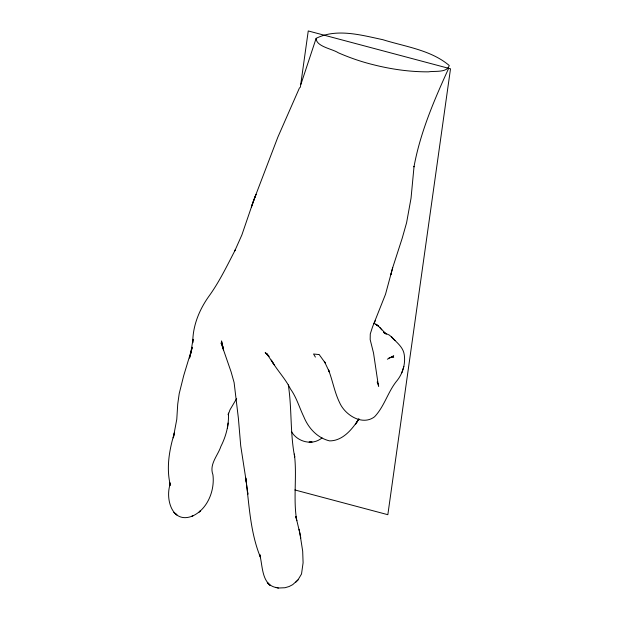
<?xml version="1.0" encoding="UTF-8"?>
<svg xmlns="http://www.w3.org/2000/svg" width="619" height="619" viewBox="0 0 619 619"><rect width="100%" height="100%" fill="white"/><g stroke="black" fill="none" stroke-linecap="round" stroke-linejoin="round"><path stroke-width="0.93" d="M191.364 350.903L189.522 358.061L192.316 347.205L183.711 375.609L179.201 393.653L177.723 404.176L176.779 419.326L173.305 437.765L174.527 432.58C169.444 449.084 166.24 466.904 170.039 483.926L169.753 482.596L170.109 485.373L170.063 484.468C165.188 499.618 172.477 524.541 192.904 515.875L191.712 516.378C207.303 509.932 214.979 490.743 212.921 474.696C209.005 464.273 217.873 455.646 220.921 446.33C226.159 436.024 229.007 424.688 228.45 413.105L228.187 414.784L230.005 409.77L236.675 398.528M227.421 428.34L228.14 423.032M300.323 87.403L308.254 30.95L450.508 68.802L387.842 514.699L294.868 489.954M319.156 354.563L325.246 362.974L324.356 361.357L329.447 372.166L328.465 369.798C332.682 380.592 334.508 392.229 339.638 402.69C344.976 414.954 362.316 426.127 374.534 416.796C384.639 406.226 387.974 391.27 397.413 380.167C402.83 373.087 405.538 363.895 404.3 355.027C403.387 347.151 396.555 342.4 391.579 337.015L394.883 340.411L391.579 337.015M190.66 353.658L193.004 339.297L192.764 342.709C192.687 325.424 199.581 308.982 209.679 295.193C219.76 281.018 227.274 265.288 235.282 249.914L234.802 250.842L241.882 234.918L253.666 200.479L277.861 137.132L299.557 87.712M173.305 437.765L173.668 436.248M448.404 68.918C434.066 100.402 420.208 132.667 413.979 166.867L414.057 166.333L411.039 198.188L406.598 222.701L402.234 238.137L392.709 267.617L385.529 294.234L372.452 327.165L370.27 333.974L370.17 339.614L373.52 352.985L377.876 382.233M392.709 267.617L390.798 274.728L390.968 274.14M316.131 38.347C316.085 46.642 332.465 48.862 338.276 52.77C349.441 57.637 360.978 61.668 372.8 64.585C390.976 69.22 409.685 71.92 428.464 71.843C434.414 70.744 447.251 73.034 449.255 65.513C430.909 49.946 405.283 46.719 382.852 39.693C361.481 35.167 336.697 28.025 316.131 38.347L300.88 84.432M401.832 372.785L403.867 366.417M373.922 323.706L375.377 320.472M358.78 419.048C352.281 429.222 342.764 440.914 329.594 440.89C317.385 437.966 308.424 428.155 303.813 416.796C299.341 407.534 296.571 397.452 290.504 389.011C285.328 378.526 276.956 370.185 271.269 360.08L274.194 364.831L266.51 353.287L268.839 356.134M358.912 418.831L355.461 424.348L358.494 419.736M278.38 588.019L275.741 587.416L278.38 588.019L285.003 587.733L289.143 586.51L292.694 584.653L298.002 579.887L301.523 573.991L303.093 562.779L302.683 551.173L299.944 533.64L295.859 516.424L296.764 520.68C292.98 498.744 297.19 476.22 294.373 454.153M199.937 511.302L200.277 510.93L198.745 512.555M295.611 582.386L298.002 579.887M322.035 437.881C318.476 440.906 313.779 442.446 309.121 442.159L312.046 442.059C304.053 442.956 295.387 438.647 291.464 431.567M387.347 359.213L393.73 355.871L390.813 357.341L393.699 357.395M388.995 357.883L390.759 357.457M318.739 354.532L313.554 354.006L315.388 357.093M276.484 587.593C261.342 585.048 262.843 565.665 259.694 554.384L260.607 557.688C250.084 532.34 249.295 504.764 245.728 477.953L247.871 494.264L247.445 490.519M374.162 323.358L378.433 326.105L386.264 334.113L383.463 332.024L384.871 333.154L383.919 332.658L389.297 335.057L392.338 337.719M268.956 356.32L265.195 352.528L268.77 356.436M381.791 329.85L379.733 327.366M377.226 382.078L378.163 383.409M377.25 382.062L378.681 386.295L378.031 383.068M223.327 347.855L221.084 342.949L231.142 372.004L234.106 382.542L238.392 418.343L240.721 445.812L246.3 481.899M299.047 529.245L300.811 538.081M288.315 384.879C292.013 408.834 290.009 433.145 294.698 457.008L294.381 454.253M253.666 200.479L251.353 207.017L256.003 194.366L253.666 200.479M377.18 325.192L375.71 324.147L378.433 326.105L377.18 325.192M176.833 514.869L175.069 513.491L176.833 514.869M175.958 514.273L174.024 512.501L175.958 514.273M270.031 585.295L267.315 582.533L270.031 585.295M223.498 349.89L221.548 341.1L223.498 349.89"/></g></svg>
